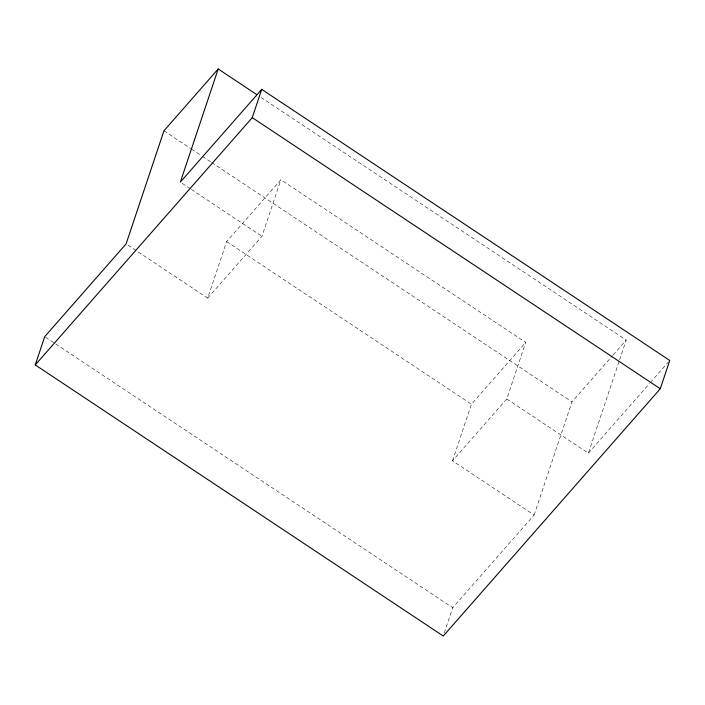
<?xml version="1.0" encoding="UTF-8"?>
<svg xmlns="http://www.w3.org/2000/svg" width="705" height="705" viewBox="0 0 705 705"><rect width="100%" height="100%" fill="white"/><g stroke="black" fill="none" stroke-linecap="round" stroke-linejoin="round"><path stroke-width="0.53" stroke-dasharray="3.52 2.64" d="M127.931 245.137L207.702 298.136L226.622 241.577L280.881 179.757L525.692 342.41L506.763 398.977L452.513 460.797L534.117 515.011L452.733 607.745L443.947 634.007M207.702 298.136L261.952 236.316L280.881 179.757M452.513 460.797L471.434 404.229L525.692 342.41M534.117 515.011L571.966 401.885L612.478 355.725M506.763 398.977L588.367 453.192L619.281 360.828M619.625 359.788L626.225 340.066L261.291 97.607M613.2 354.906L626.225 340.066M588.367 453.192L649.587 383.441M650.31 382.621L668.314 362.106M163.948 130.795L190.535 148.464M191.452 149.072L201.542 155.77M202.458 156.378L210.707 161.859M211.623 162.476L571.966 401.885M182.181 183.318L190.429 188.799M191.346 189.407L261.952 236.316M226.622 241.577L471.434 404.229M45.631 337.263L54.796 343.353M55.713 343.961L452.733 607.745"/><path stroke-width="1.06" d="M218.197 68.975L180.348 182.101L261.722 89.368L669.75 360.458L660.285 388.746L443.278 636.025L35.25 364.934L44.715 336.655L126.089 243.921L163.948 130.795L218.197 68.975L256.708 94.558M35.25 364.934L252.267 117.647L261.722 89.368M252.267 117.647L660.285 388.746"/></g></svg>
